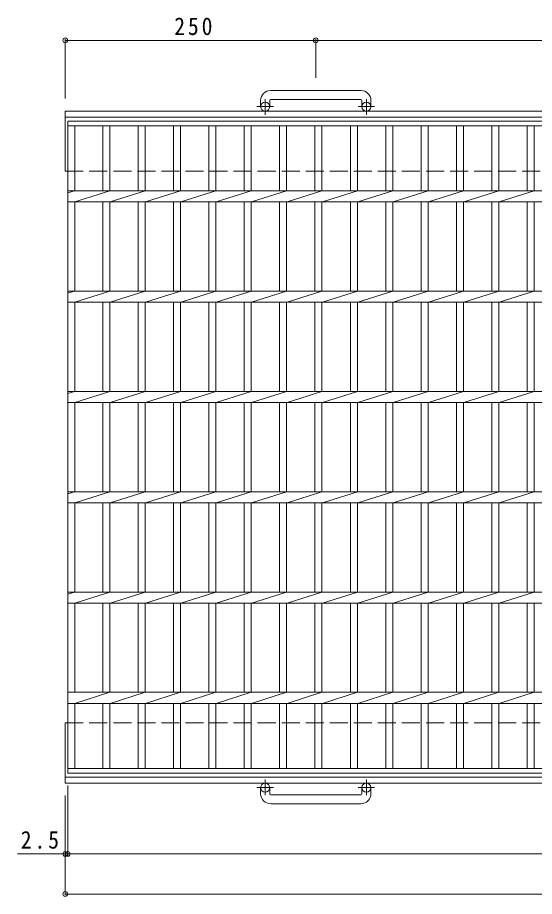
# Model space of a CAD drawing. Units: millimetres, scale not verified. Extents: x -915 to 993, y -824 to 784.
# Drawn here: x -915 to -400, y -221 to 655 of the extents above; entities that cross this region are included whole.
import ezdxf

# ---------------------------------------------------------------- set-up
doc = ezdxf.new("R2010")
doc.units = ezdxf.units.MM
doc.header["$LTSCALE"] = 6
doc.header["$PDMODE"] = 32
doc.header["$PDSIZE"] = 4.8
doc.linetypes.add('CHAIN1', pattern=[8, 5, -1, 1, -1])
doc.linetypes.add('DASHED3', pattern=[4, 3, -1])
for name, color, linetype, lineweight in [('B-1_ピット', 2, 'Continuous', 9), ('B-2_蓋', 3, 'Continuous', 9), ('B-4_寸法', 7, 'Continuous', 9)]:
    doc.layers.add(name, color=color, linetype=linetype, lineweight=lineweight)
doc.styles.add('ＭＳ ゴシック', font='')
doc.styles.get('ＭＳ ゴシック').set_extended_font_data('MS Gothic')

msp = doc.modelspace()

# ---------------------------------------------------------------- linework, layer by layer
at = {"layer": 'B-1_ピット'}
for p, q in [((-572.883, 582.651), (-662.883, 582.651)), ((-672.883, 572.651), (-672.883, 566.551)), ((-663.883, 572.651), (-663.883, 566.551)), ((-662.883, 573.651), (-572.883, 573.651)), ((-571.883, 572.651), (-571.883, 566.551)), ((-562.883, 572.651), (-562.883, 566.551)), ((351.48, 562.051), (-867.883, 562.051)), ((-867.883, 502.052), (-867.883, 562.051)), ((351.48, 556.051), (-867.883, 556.051)), ((-867.883, -47.95), (-867.883, -107.949)), ((351.48, -101.949), (-867.883, -101.949)), ((351.48, -107.949), (-867.883, -107.949)), ((-672.883, -118.55), (-672.883, -112.45)), ((-663.883, -118.55), (-663.883, -112.45)), ((-571.883, -118.55), (-571.883, -112.45)), ((-562.883, -118.55), (-562.883, -112.45)), ((-662.883, -119.55), (-572.883, -119.55)), ((-572.883, -128.549), (-662.883, -128.549))]:
    msp.add_line(p, q, dxfattribs=at)
at = {"layer": 'B-1_ピット', "linetype": 'CHAIN1'}
for p, q in [((-668.383, 558.444), (-668.383, 574.042)), ((-567.383, 558.444), (-567.383, 574.042)), ((-660.22, 566.551), (-676.627, 566.551)), ((-559.22, 566.551), (-575.627, 566.551)), ((-668.383, -104.343), (-668.383, -119.939)), ((-567.383, -104.343), (-567.383, -119.939)), ((-660.22, -112.45), (-676.627, -112.45)), ((-559.22, -112.45), (-575.627, -112.45))]:
    msp.add_line(p, q, dxfattribs=at)
at = {"layer": 'B-1_ピット', "linetype": 'DASHED3'}
for p, q in [((-867.883, 502.052), (351.48, 502.052)), ((-867.883, -47.95), (351.48, -47.95))]:
    msp.add_line(p, q, dxfattribs=at)
at = {"layer": 'B-1_ピット'}
for centre in [(-668.383, 566.551), (-567.383, 566.551), (-668.383, -112.45), (-567.383, -112.45)]:
    msp.add_circle(centre, 4.5, dxfattribs=at)
for centre, radius, start, end in [((-662.883, 572.651), 10, 90, 180), ((-572.883, 572.651), 10, 0, 90), ((-662.883, 572.651), 1, 90, 180), ((-572.883, 572.651), 1, 0, 90), ((-662.883, -118.55), 10, 180, 270), ((-662.883, -118.55), 1, 180, 270), ((-572.883, -118.55), 10, 270, 0), ((-572.883, -118.55), 1, 270, 0)]:
    msp.add_arc(centre, radius, start, end, dxfattribs=at)
at = {"layer": 'B-2_蓋'}
for p, q in [((-865.383, 552.051), (129.617, 552.051)), ((-865.383, -97.949), (-865.383, 552.051)), ((-865.383, 547.551), (129.617, 547.551)), ((-858.383, 482.551), (-858.383, 547.551)), ((-830.483, 547.551), (-830.483, 482.551)), ((-823.483, 547.551), (-823.483, 482.551)), ((-795.183, 547.551), (-795.183, 482.551)), ((-788.183, 547.551), (-788.183, 482.551)), ((-759.883, 547.551), (-759.883, 482.551)), ((-752.883, 547.551), (-752.883, 482.551)), ((-724.583, 547.551), (-724.583, 482.551)), ((-717.583, 547.551), (-717.583, 482.551)), ((-689.283, 547.551), (-689.283, 482.551)), ((-682.283, 547.551), (-682.283, 482.551)), ((-653.982, 547.551), (-653.982, 482.551)), ((-646.983, 547.551), (-646.983, 482.551)), ((-618.683, 547.551), (-618.683, 482.551)), ((-611.683, 547.551), (-611.683, 482.551)), ((-583.383, 547.551), (-583.383, 482.551)), ((-576.383, 547.551), (-576.383, 482.551)), ((-548.083, 547.551), (-548.083, 482.551)), ((-541.083, 547.551), (-541.083, 482.551)), ((-512.783, 547.551), (-512.783, 482.551)), ((-505.783, 547.551), (-505.783, 482.551)), ((-477.483, 547.551), (-477.483, 482.551)), ((-470.483, 547.551), (-470.483, 482.551)), ((-442.183, 547.551), (-442.183, 482.551)), ((-435.183, 547.551), (-435.183, 482.551)), ((-406.883, 547.551), (-406.883, 482.551)), ((-399.883, 547.551), (-399.883, 482.551)), ((-865.383, 482.551), (129.617, 482.551)), ((-865.383, 480.47), (-858.783, 482.551)), ((-858.383, 471.552), (-823.483, 482.551)), ((-823.083, 471.552), (-788.183, 482.551)), ((-787.783, 471.552), (-752.883, 482.551)), ((-752.483, 471.552), (-717.583, 482.551)), ((-717.183, 471.552), (-682.283, 482.551)), ((-681.883, 471.552), (-646.983, 482.551)), ((-646.583, 471.552), (-611.683, 482.551)), ((-611.283, 471.552), (-576.383, 482.551)), ((-575.983, 471.552), (-541.083, 482.551)), ((-540.683, 471.552), (-505.783, 482.551)), ((-505.383, 471.552), (-470.483, 482.551)), ((-470.083, 471.552), (-435.183, 482.551)), ((-434.783, 471.552), (-399.883, 482.551)), ((-865.383, 471.552), (129.617, 471.552)), ((-858.383, 382.551), (-858.383, 471.552)), ((-830.483, 471.552), (-830.483, 382.551)), ((-823.483, 471.552), (-823.483, 382.551)), ((-795.183, 471.552), (-795.183, 382.551)), ((-788.183, 471.552), (-788.183, 382.551)), ((-759.883, 471.552), (-759.883, 382.551)), ((-752.883, 471.552), (-752.883, 382.551)), ((-724.583, 471.552), (-724.583, 382.551)), ((-717.583, 471.552), (-717.583, 382.551)), ((-689.283, 471.552), (-689.283, 382.551)), ((-682.283, 471.552), (-682.283, 382.551)), ((-653.982, 471.552), (-653.982, 382.551)), ((-646.983, 471.552), (-646.983, 382.551)), ((-618.683, 471.552), (-618.683, 382.551)), ((-611.683, 471.552), (-611.683, 382.551)), ((-583.383, 471.552), (-583.383, 382.551)), ((-576.383, 471.552), (-576.383, 382.551)), ((-548.083, 471.552), (-548.083, 382.551)), ((-541.083, 471.552), (-541.083, 382.551)), ((-512.783, 471.552), (-512.783, 382.551)), ((-505.783, 471.552), (-505.783, 382.551)), ((-477.483, 471.552), (-477.483, 382.551)), ((-470.483, 471.552), (-470.483, 382.551)), ((-442.183, 471.552), (-442.183, 382.551)), ((-435.183, 471.552), (-435.183, 382.551)), ((-406.883, 471.552), (-406.883, 382.551)), ((-399.883, 471.552), (-399.883, 382.551)), ((-865.383, 382.551), (129.617, 382.551)), ((-865.383, 380.47), (-858.783, 382.551)), ((-858.383, 371.552), (-823.483, 382.551)), ((-823.083, 371.552), (-788.183, 382.551)), ((-787.783, 371.552), (-752.883, 382.551)), ((-752.483, 371.552), (-717.583, 382.551)), ((-717.183, 371.552), (-682.283, 382.551)), ((-681.883, 371.552), (-646.983, 382.551)), ((-646.583, 371.552), (-611.683, 382.551)), ((-611.283, 371.552), (-576.383, 382.551)), ((-575.983, 371.552), (-541.083, 382.551)), ((-540.683, 371.552), (-505.783, 382.551)), ((-505.383, 371.552), (-470.483, 382.551)), ((-470.083, 371.552), (-435.183, 382.551)), ((-434.783, 371.552), (-399.883, 382.551)), ((-865.383, 371.552), (129.617, 371.552)), ((-858.383, 282.55), (-858.383, 371.552)), ((-830.483, 371.552), (-830.483, 282.55)), ((-823.483, 371.552), (-823.483, 282.55)), ((-795.183, 371.552), (-795.183, 282.55)), ((-788.183, 371.552), (-788.183, 282.55)), ((-759.883, 371.552), (-759.883, 282.55)), ((-752.883, 371.552), (-752.883, 282.55)), ((-724.583, 371.552), (-724.583, 282.55)), ((-717.583, 371.552), (-717.583, 282.55)), ((-689.283, 371.552), (-689.283, 282.55)), ((-682.283, 371.552), (-682.283, 282.55)), ((-653.982, 371.552), (-653.982, 282.55)), ((-646.983, 371.552), (-646.983, 282.55)), ((-618.683, 371.552), (-618.683, 282.55)), ((-611.683, 371.552), (-611.683, 282.55)), ((-583.383, 371.552), (-583.383, 282.55)), ((-576.383, 371.552), (-576.383, 282.55)), ((-548.083, 371.552), (-548.083, 282.55)), ((-541.083, 371.552), (-541.083, 282.55)), ((-512.783, 371.552), (-512.783, 282.55)), ((-505.783, 371.552), (-505.783, 282.55)), ((-477.483, 371.552), (-477.483, 282.55)), ((-470.483, 371.552), (-470.483, 282.55)), ((-442.183, 371.552), (-442.183, 282.55)), ((-435.183, 371.552), (-435.183, 282.55)), ((-406.883, 371.552), (-406.883, 282.55)), ((-399.883, 371.552), (-399.883, 282.55)), ((-865.383, 282.551), (129.617, 282.551)), ((-865.383, 280.47), (-858.783, 282.551)), ((-858.383, 271.551), (-823.483, 282.551)), ((-823.083, 271.551), (-788.183, 282.551)), ((-787.783, 271.551), (-752.883, 282.551)), ((-752.483, 271.551), (-717.583, 282.551)), ((-717.183, 271.551), (-682.283, 282.551)), ((-681.883, 271.551), (-646.983, 282.551)), ((-646.583, 271.551), (-611.683, 282.551)), ((-611.283, 271.551), (-576.383, 282.551)), ((-575.983, 271.551), (-541.083, 282.551)), ((-540.683, 271.551), (-505.783, 282.551)), ((-505.383, 271.551), (-470.483, 282.551)), ((-470.083, 271.551), (-435.183, 282.551)), ((-434.783, 271.551), (-399.883, 282.551)), ((-865.383, 271.551), (129.617, 271.551)), ((-858.383, 182.551), (-858.383, 271.551)), ((-830.483, 271.551), (-830.483, 182.551)), ((-823.483, 271.551), (-823.483, 182.551)), ((-795.183, 271.551), (-795.183, 182.551)), ((-788.183, 271.551), (-788.183, 182.551)), ((-759.883, 271.551), (-759.883, 182.551)), ((-752.883, 271.551), (-752.883, 182.551)), ((-724.583, 271.551), (-724.583, 182.551)), ((-717.583, 271.551), (-717.583, 182.551)), ((-689.283, 271.551), (-689.283, 182.551)), ((-682.283, 271.551), (-682.283, 182.551)), ((-653.982, 271.551), (-653.982, 182.551)), ((-646.983, 271.551), (-646.983, 182.551)), ((-618.683, 271.551), (-618.683, 182.551)), ((-611.683, 271.551), (-611.683, 182.551)), ((-583.383, 271.551), (-583.383, 182.551)), ((-576.383, 271.551), (-576.383, 182.551)), ((-548.083, 271.551), (-548.083, 182.551)), ((-541.083, 271.551), (-541.083, 182.551)), ((-512.783, 271.551), (-512.783, 182.551)), ((-505.783, 271.551), (-505.783, 182.551)), ((-477.483, 271.551), (-477.483, 182.551)), ((-470.483, 271.551), (-470.483, 182.551)), ((-442.183, 271.551), (-442.183, 182.551)), ((-435.183, 271.551), (-435.183, 182.551)), ((-406.883, 271.551), (-406.883, 182.551)), ((-399.883, 271.551), (-399.883, 182.551)), ((-865.383, 182.551), (129.617, 182.551)), ((-865.383, 180.47), (-858.783, 182.551)), ((-858.383, 171.552), (-823.483, 182.551)), ((-823.083, 171.552), (-788.183, 182.551)), ((-787.783, 171.552), (-752.883, 182.551)), ((-752.483, 171.552), (-717.583, 182.551)), ((-717.183, 171.552), (-682.283, 182.551)), ((-681.883, 171.552), (-646.983, 182.551)), ((-646.583, 171.552), (-611.683, 182.551)), ((-611.283, 171.552), (-576.383, 182.551)), ((-575.983, 171.552), (-541.083, 182.551)), ((-540.683, 171.552), (-505.783, 182.551)), ((-505.383, 171.552), (-470.483, 182.551)), ((-470.083, 171.552), (-435.183, 182.551)), ((-434.783, 171.552), (-399.883, 182.551)), ((-865.383, 171.552), (129.617, 171.552)), ((-858.383, 82.551), (-858.383, 171.552)), ((-830.483, 171.552), (-830.483, 82.551)), ((-823.483, 171.552), (-823.483, 82.551)), ((-795.183, 171.552), (-795.183, 82.551)), ((-788.183, 171.552), (-788.183, 82.551)), ((-759.883, 171.552), (-759.883, 82.551)), ((-752.883, 171.552), (-752.883, 82.551)), ((-724.583, 171.552), (-724.583, 82.551)), ((-717.583, 171.552), (-717.583, 82.551)), ((-689.283, 171.552), (-689.283, 82.551)), ((-682.283, 171.552), (-682.283, 82.551)), ((-653.982, 171.552), (-653.982, 82.551)), ((-646.983, 171.552), (-646.983, 82.551)), ((-618.683, 171.552), (-618.683, 82.551)), ((-611.683, 171.552), (-611.683, 82.551)), ((-583.383, 171.552), (-583.383, 82.551)), ((-576.383, 171.552), (-576.383, 82.551)), ((-548.083, 171.552), (-548.083, 82.551)), ((-541.083, 171.552), (-541.083, 82.551)), ((-512.783, 171.552), (-512.783, 82.551)), ((-505.783, 171.552), (-505.783, 82.551)), ((-477.483, 171.552), (-477.483, 82.551)), ((-470.483, 171.552), (-470.483, 82.551)), ((-442.183, 171.552), (-442.183, 82.551)), ((-435.183, 171.552), (-435.183, 82.551)), ((-406.883, 171.552), (-406.883, 82.551)), ((-399.883, 171.552), (-399.883, 82.551)), ((-865.383, 82.551), (129.617, 82.551)), ((-865.383, 80.47), (-858.783, 82.551)), ((-858.383, 71.552), (-823.483, 82.551)), ((-823.083, 71.552), (-788.183, 82.551)), ((-787.783, 71.552), (-752.883, 82.551)), ((-752.483, 71.552), (-717.583, 82.551)), ((-717.183, 71.552), (-682.283, 82.551)), ((-681.883, 71.552), (-646.983, 82.551)), ((-646.583, 71.552), (-611.683, 82.551)), ((-611.283, 71.552), (-576.383, 82.551)), ((-575.983, 71.552), (-541.083, 82.551)), ((-540.683, 71.552), (-505.783, 82.551)), ((-505.383, 71.552), (-470.483, 82.551)), ((-470.083, 71.552), (-435.183, 82.551)), ((-434.783, 71.552), (-399.883, 82.551)), ((-865.383, 71.552), (129.617, 71.552)), ((-858.383, -17.45), (-858.383, 71.552)), ((-830.483, 71.552), (-830.483, -17.45)), ((-823.483, 71.552), (-823.483, -17.45)), ((-795.183, 71.552), (-795.183, -17.45)), ((-788.183, 71.552), (-788.183, -17.45)), ((-759.883, 71.552), (-759.883, -17.45)), ((-752.883, 71.552), (-752.883, -17.45)), ((-724.583, 71.552), (-724.583, -17.45)), ((-717.583, 71.552), (-717.583, -17.45)), ((-689.283, 71.552), (-689.283, -17.45)), ((-682.283, 71.552), (-682.283, -17.45)), ((-653.982, 71.552), (-653.982, -17.45)), ((-646.983, 71.552), (-646.983, -17.45)), ((-618.683, 71.552), (-618.683, -17.45)), ((-611.683, 71.552), (-611.683, -17.45)), ((-583.383, 71.552), (-583.383, -17.45)), ((-576.383, 71.552), (-576.383, -17.45)), ((-548.083, 71.552), (-548.083, -17.45)), ((-541.083, 71.552), (-541.083, -17.45)), ((-512.783, 71.552), (-512.783, -17.45)), ((-505.783, 71.552), (-505.783, -17.45)), ((-477.483, 71.552), (-477.483, -17.45)), ((-470.483, 71.552), (-470.483, -17.45)), ((-442.183, 71.552), (-442.183, -17.45)), ((-435.183, 71.552), (-435.183, -17.45)), ((-406.883, 71.552), (-406.883, -17.45)), ((-399.883, 71.552), (-399.883, -17.45)), ((-865.383, -17.449), (129.617, -17.449)), ((-858.383, -28.449), (-823.483, -17.449)), ((-823.083, -28.449), (-788.183, -17.449)), ((-787.783, -28.449), (-752.883, -17.449)), ((-752.483, -28.449), (-717.583, -17.449)), ((-717.183, -28.449), (-682.283, -17.449)), ((-681.883, -28.449), (-646.983, -17.449)), ((-646.583, -28.449), (-611.683, -17.449)), ((-611.283, -28.449), (-576.383, -17.449)), ((-575.983, -28.449), (-541.083, -17.449)), ((-540.683, -28.449), (-505.783, -17.449)), ((-505.383, -28.449), (-470.483, -17.449)), ((-470.083, -28.449), (-435.183, -17.449)), ((-434.783, -28.449), (-399.883, -17.449)), ((-865.383, -28.449), (129.617, -28.449)), ((-858.383, -93.449), (-858.383, -28.449)), ((-830.483, -28.449), (-830.483, -93.449)), ((-823.483, -28.449), (-823.483, -93.449)), ((-795.183, -28.449), (-795.183, -93.449)), ((-788.183, -28.449), (-788.183, -93.449)), ((-759.883, -28.449), (-759.883, -93.449)), ((-752.883, -28.449), (-752.883, -93.449)), ((-724.583, -28.449), (-724.583, -93.449)), ((-717.583, -28.449), (-717.583, -93.449)), ((-689.283, -28.449), (-689.283, -93.449)), ((-682.283, -28.449), (-682.283, -93.449)), ((-653.982, -28.449), (-653.982, -93.449)), ((-646.983, -28.449), (-646.983, -93.449)), ((-618.683, -28.449), (-618.683, -93.449)), ((-611.683, -28.449), (-611.683, -93.449)), ((-583.383, -28.449), (-583.383, -93.449)), ((-576.383, -28.449), (-576.383, -93.449)), ((-548.083, -28.449), (-548.083, -93.449)), ((-541.083, -28.449), (-541.083, -93.449)), ((-512.783, -28.449), (-512.783, -93.449)), ((-505.783, -28.449), (-505.783, -93.449)), ((-477.483, -28.449), (-477.483, -93.449)), ((-470.483, -28.449), (-470.483, -93.449)), ((-442.183, -28.449), (-442.183, -93.449)), ((-435.183, -28.449), (-435.183, -93.449)), ((-406.883, -28.449), (-406.883, -93.449)), ((-399.883, -28.449), (-399.883, -93.449)), ((129.617, -93.449), (-865.383, -93.449)), ((129.617, -97.949), (-865.383, -97.949))]:
    msp.add_line(p, q, dxfattribs=at)
at = {"layer": 'B-4_寸法'}
for p, q in [((-867.883, 574.551), (-867.883, 634.151)), ((-867.883, 632.651), (351.48, 632.651)), ((-617.883, 595.151), (-617.883, 634.151)), ((-865.383, -110.449), (-865.383, -180.049)), ((-867.883, -120.449), (-867.883, -220.049)), ((-915.454, -178.549), (129.618, -178.549)), ((-867.883, -218.549), (351.48, -218.549))]:
    msp.add_line(p, q, dxfattribs=at)
for p in [(-867.883, 632.651), (-617.883, 632.651), (-867.883, -178.549), (-865.383, -178.549), (-867.883, -218.549)]:
    msp.add_point(p, dxfattribs=at)

# ---------------------------------------------------------------- texts
at = {"layer": 'B-4_寸法', "color": 2, "char_height": 17.6, "attachment_point": 7, "style": 'ＭＳ ゴシック'}
for s, insert in [('\\T1.27;\\W0.9;250', (-759.133, 637.651)), ('\\T1.27;\\W0.9;2.5', (-912.247, -173.549))]:
    msp.add_mtext(s, dxfattribs=dict(at, insert=insert))

doc.saveas('drawing.dxf')
